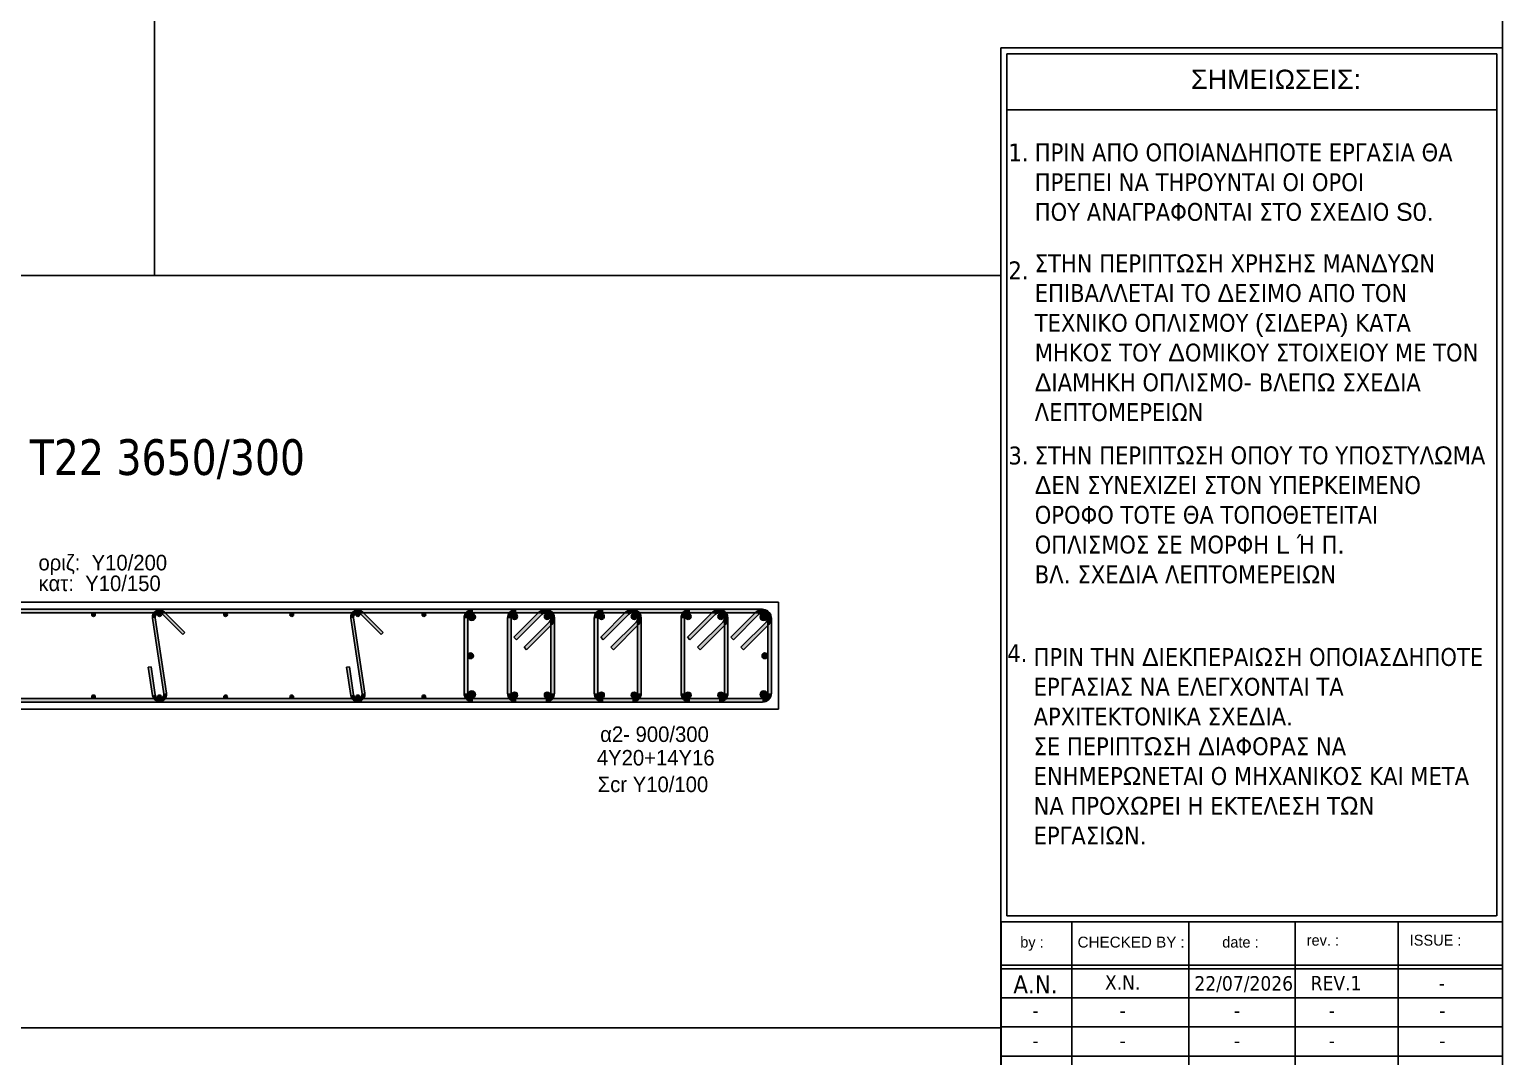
# Model space of a CAD drawing. Header units: millimetres. Extents: x -2171 to 1563, y -1758 to -1505.
# Drawn here: x 592.8 to 613.42, y -1616.02 to -1601.64 of the extents above; entities that cross this region are included whole.
import ezdxf

# ---------------------------------------------------------------- set-up
doc = ezdxf.new("R2010")
doc.units = ezdxf.units.MM
for name, color, linetype in [('-S-A3 PAGE', 3, 'Continuous'), ('-S_TEXT', 3, 'Continuous'), ('Col_Det', 7, 'Continuous'), ('Col_Det_Fill', 7, 'Continuous'), ('Geo_Col_Pro_1', 7, 'Continuous'), ('pinakaki', 153, 'Continuous')]:
    doc.layers.add(name, color=color, linetype=linetype)
doc.layers.add('TEXT', color=20, linetype='Continuous', lineweight=13)
doc.styles.add('S1Arl22_b_934_161', font='arial.ttf', dxfattribs={"width": 0.933629, "height": 0.002175})
doc.styles.get("Standard").update_dxf_attribs({"font": 'tahoma.ttf'})

# ---------------------------------------------------------------- blocks, each defined once
blk = doc.blocks.new('PINAKAKI')
at = {"layer": '-S-A3 PAGE', "ltscale": 5}
blk.add_line((121995.588, -208359.262), (121988.733, -208359.262), dxfattribs=at)
at = {"color": 0}
for p, q in [((121988.65, -208358.392), (121988.65, -208373.351)), ((121988.65, -208358.392), (121995.67, -208358.392)), ((121988.733, -208358.475), (121988.733, -208370.548)), ((121988.733, -208358.475), (121995.588, -208358.475)), ((121995.588, -208358.475), (121995.588, -208370.548)), ((121995.67, -208358.392), (121995.669, -208370.631)), ((121988.649, -208370.631), (121995.669, -208370.631)), ((121988.732, -208370.548), (121995.587, -208370.548)), ((121989.64, -208370.631), (121989.64, -208374.541)), ((121991.28, -208374.541), (121991.28, -208370.631)), ((121992.766, -208374.541), (121992.766, -208370.631)), ((121994.208, -208374.541), (121994.208, -208370.631)), ((121991.624, -208371.24), (121988.651, -208371.24)), ((121988.651, -208371.24), (121995.67, -208371.24)), ((121995.67, -208371.24), (121995.67, -208371.291)), ((121995.67, -208371.291), (121988.651, -208371.291))]:
    blk.add_line(p, q, dxfattribs=at)
at = {"color": 3}
blk.add_line((121995.67, -208372.455), (121995.67, -208374.541), dxfattribs=at)
at = {"color": 0}
blk.add_lwpolyline([(121988.651, -208370.631), (121995.67, -208370.631), (121995.67, -208374.541), (121988.651, -208374.541)], close=True, dxfattribs=at)
blk.add_lwpolyline([(121988.651, -208370.631), (121995.67, -208370.631), (121995.67, -208374.541), (121988.651, -208374.541)], close=True, dxfattribs=at)
for points in [[(121988.651, -208371.697), (121995.67, -208371.697)], [(121988.651, -208372.103), (121995.67, -208372.103)], [(121988.651, -208372.51), (121995.67, -208372.51)]]:
    blk.add_lwpolyline(points, dxfattribs=at)
at = {"layer": '-S_TEXT', "color": 3}
for s, p in [('1.', (121988.755, -208359.983)), ('2.', (121988.755, -208361.633)), ('3.', (121988.755, -208364.226)), ('4.', (121988.739, -208366.994))]:
    blk.add_text(s, height=0.25, dxfattribs=at).set_placement(p)
at = {"layer": '-S_TEXT', "color": 3, "char_height": 0.25, "attachment_point": 1}
for s, insert in [('ΠΡΙΝ ΑΠΟ ΟΠΟΙΑΝ{\\fArial|b0|i0|c186|p34;Δ}ΗΠΟΤΕ ΕΡΓΑΣΙΑ ΘΑ ΠΡΕΠΕΙ ΝΑ ΤΗΡΟΥΝΤΑΙ ΟΙ ΟΡΟΙ\\PΠΟΥ ΑΝΑΓΡΑΦΟΝΤΑΙ ΣΤΟ ΣΧΕ{\\fArial|b0|i0|c186|p34;Δ}ΙΟ {\\fArial|b0|i0|c186|p34;S0.}', (121989.123, -208359.731)), ('ΣΤΗΝ ΠΕΡΙΠΤ{\\fArial|b0|i0|c186|p34;Ω}ΣΗ ΧΡΗΣΗΣ ΜΑΝ{\\fArial|b0|i0|c186|p34;Δ}Υ{\\fArial|b0|i0|c186|p34;Ω}Ν ΕΠΙΒΑΛΛΕΤΑΙ ΤΟ {\\fArial|b0|i0|c186|p34;Δ}ΕΣΙΜΟ ΑΠΟ ΤΟΝ ΤΕΧΝΙΚΟ ΟΠΛΙΣΜΟΥ {\\fArial|b0|i0|c186|p34;(}ΣΙ{\\fArial|b0|i0|c186|p34;Δ}ΕΡΑ{\\fArial|b0|i0|c186|p34;) }ΚΑΤΑ ΜΗΚΟΣ ΤΟΥ {\\fArial|b0|i0|c186|p34;Δ}ΟΜΙΚΟΥ ΣΤΟΙΧΕΙΟΥ ΜΕ ΤΟΝ {\\fArial|b0|i0|c186|p34;Δ}ΙΑΜΗΚΗ ΟΠΛΙΣΜΟ{\\fArial|b0|i0|c186|p34;- }ΒΛΕΠ{\\fArial|b0|i0|c186|p34;Ω }ΣΧΕ{\\fArial|b0|i0|c186|p34;Δ}ΙΑ ΛΕΠΤΟΜΕΡΕΙΩΝ', (121989.123, -208361.284)), ('ΣΤΗΝ ΠΕΡΙΠΤ{\\fArial|b0|i0|c186|p34;Ω}ΣΗ ΟΠΟΥ ΤΟ ΥΠΟΣΤΥΛ{\\fArial|b0|i0|c186|p34;Ω}ΜΑ {\\fArial|b0|i0|c186|p34;Δ}ΕΝ ΣΥΝΕΧΙΖΕΙ ΣΤΟΝ ΥΠΕΡΚΕΙΜΕΝΟ ΟΡΟΦΟ ΤΟΤΕ ΘΑ ΤΟΠΟΘΕΤΕΙΤΑΙ ΟΠΛΙΣΜΟΣ ΣΕ ΜΟΡΦΗ {\\fArial|b0|i0|c186|p34;L }Ή Π{\\fArial|b0|i0|c186|p34;.  \\P}ΒΛ{\\fArial|b0|i0|c186|p34;. }ΣΧΕ{\\fArial|b0|i0|c186|p34;Δ}Ι{\\fArial|b0|i0|c186|p34;A }ΛΕΠΤΟΜΕΡΕΙ{\\fArial|b0|i0|c186|p34;Ω}Ν', (121989.123, -208363.973)), ('ΠΡΙΝ ΤΗΝ {\\fArial|b0|i0|c186|p34;Δ}ΙΕΚΠΕΡΑΙ{\\fArial|b0|i0|c186|p34;Ω}ΣΗ ΟΠΟΙΑΣ{\\fArial|b0|i0|c186|p34;Δ}ΗΠΟΤΕ ΕΡΓΑΣΙΑΣ ΝΑ ΕΛΕΓΧΟΝΤΑΙ ΤΑ ΑΡΧΙΤΕΚΤΟΝΙΚΑ ΣΧΕ{\\fArial|b0|i0|c186|p34;Δ}ΙΑ{\\fArial|b0|i0|c186|p34;.\\P}ΣΕ ΠΕΡΙΠΤ{\\fArial|b0|i0|c186|p34;Ω}ΣΗ {\\fArial|b0|i0|c186|p34;Δ}ΙΑΦΟΡΑΣ ΝΑ ΕΝΗΜΕΡ{\\fArial|b0|i0|c186|p34;Ω}ΝΕΤΑΙ Ο ΜΗΧΑΝΙΚΟΣ ΚΑΙ ΜΕΤΑ ΝΑ ΠΡΟΧ{\\fArial|b0|i0|c186|p34;Ω}ΡΕΙ Η ΕΚΤΕΛΕΣΗ Τ{\\fArial|b0|i0|c186|p34;Ω}Ν ΕΡΓΑΣΙ{\\fArial|b0|i0|c186|p34;Ω}Ν{\\fArial|b0|i0|c186|p34;.}', (121989.107, -208366.797))]:
    blk.add_mtext_dynamic_manual_height_columns(s, width=6.38621, gutter_width=1, heights=[0], dxfattribs=dict(at, insert=insert))
at = {"layer": 'pinakaki', "ltscale": 0.005, "insert": (121991.31, -208358.698), "char_height": 0.26955, "width": 6.67467, "attachment_point": 1}
blk.add_mtext('{\\fArial|b0|i0|c161|p34;ΣΗΜΕΙΩΣΕΙΣ:}', dxfattribs=at)
at = {"layer": 'TEXT', "color": 0, "attachment_point": 1}
for s, insert, char_height, width in [('\\pxqc;{\\fBankGothic Lt BT|b0|i0|c161|p34;\\C7;by :}', (121988.625, -208370.839), 0.15234, 0.91751), ('\\pxqc;{\\fArial|b0|i0|c186|p34;\\C7;CHECKED BY\\fBankGothic Lt BT|b0|i0|c161|p34; :}', (121989.201, -208370.839), 0.15234, 2.53906), ('\\pxqc;{\\fBankGothic Lt BT|b0|i0|c0|p34;\\C7;date :}', (121990.732, -208370.839), 0.15234, 2.53906), ('{\\fBankGothic Lt BT|b0|i0|c161|p34;\\C7;rev\\fBankGothic Lt BT|b0|i0|c0|p34;.\\fBankGothic Lt BT|b0|i0|c161|p34; :}', (121992.929, -208370.812), 0.152344, 2.53906), ('{\\fBankGothic Lt BT|b0|i0|c0|p34;\\C7;ISSUE\\fBankGothic Lt BT|b0|i0|c161|p34; :}', (121994.371, -208370.812), 0.15234, 2.53906), ('\\pxqc;{\\fTahoma|b0|i0|c0|p34;\\C7;A\\fTahoma|b0|i0|c161|p34;.\\fTahoma|b0|i0|c0|p34;N\\fTahoma|b0|i0|c161|p34;.}', (121988.625, -208371.379), 0.253906, 1.01563), ('\\pxqc;{\\fTahoma|b0|i0|c0|p34;\\H0.8x;\\C7;X.N.}', (121989.084, -208371.379), 0.25391, 2.53906), ('{\\fTahoma|b0|i0|c0|p34;\\C7;22\\fTahoma|b0|i0|c161|p34;/\\fTahoma|b0|i0|c0|p34;07\\fTahoma|b0|i0|c161|p34;/202\\fTahoma|b0|i0|c0|p34;6}', (121991.357, -208371.391), 0.203125, 1.35307), ('\\pxqc;{\\fTahoma|b0|i0|c0|p34;\\H0.8x;\\C7;REV.1}', (121992.706, -208371.388), 0.25391, 1.26753), ('\\pxqc;{\\fTahoma|b0|i0|c0|p34;\\H0.8x;\\C7; \\fTahoma|b0|i0|c161|p34;-}', (121994.148, -208371.388), 0.25391, 1.26753), ('\\pxqc;{\\fTahoma|b0|i0|c0|p34;\\H0.8x;\\C7;-}', (121988.625, -208371.768), 0.25391, 1.01563), ('\\pxqc;{\\fTahoma|b0|i0|c0|p34;\\H0.8x;\\C7;-}', (121989.084, -208371.768), 0.25391, 2.53906), ('\\pxqc;{\\fTahoma|b0|i0|c0|p34;\\H0.8x;\\C7;   -}', (121990.571, -208371.768), 0.25391, 2.53906), ('\\pxqc;{\\fTahoma|b0|i0|c0|p34;\\H0.8x;\\C7;-}', (121992.012, -208371.768), 0.25391, 2.53906), ('\\pxqc;{\\fTahoma|b0|i0|c0|p34;\\H0.8x;\\C7;-}', (121993.558, -208371.768), 0.25391, 2.53906), ('\\pxqc;{\\fTahoma|b0|i0|c0|p34;\\H0.8x;\\C7;-}', (121988.625, -208372.192), 0.25391, 1.01563), ('\\pxqc;{\\fTahoma|b0|i0|c0|p34;\\H0.8x;\\C7;-}', (121989.084, -208372.192), 0.25391, 2.53906), ('\\pxqc;{\\fTahoma|b0|i0|c0|p34;\\H0.8x;\\C7;   -}', (121990.571, -208372.192), 0.25391, 2.53906), ('\\pxqc;{\\fTahoma|b0|i0|c0|p34;\\H0.8x;\\C7;-}', (121992.012, -208372.192), 0.25391, 2.53906), ('\\pxqc;{\\fTahoma|b0|i0|c0|p34;\\H0.8x;\\C7;-}', (121993.558, -208372.192), 0.25391, 2.53906)]:
    blk.add_mtext(s, dxfattribs=dict(at, insert=insert, char_height=char_height, width=width))
at = {"layer": 'TEXT', "insert": (121992.706, -208371.388), "char_height": 0.25391, "width": 1.26753, "attachment_point": 1}
blk.add_mtext('{\\fTahoma|b0|i0|c0|p34;\\H0.8x;\\C7; }', dxfattribs=at)

msp = doc.modelspace()

# ---------------------------------------------------------------- hatches: boundary and pattern name
at = {"layer": 'Col_Det_Fill'}
for color, points in [(252, [(600.0837, -1609.807), (600.0837, -1609.757), (588.2299, -1609.757), (588.2299, -1609.807)]), (133, [(593.6693, -1609.832, 0.4142136), (593.6943, -1609.857, 0.4142136), (593.7193, -1609.832, 0.4142136), (593.6943, -1609.807, 0.4142136)]), (252, [(594.5204, -1609.8819), (594.56, -1609.8759, -0.7233449), (594.6617, -1609.8246), (594.69, -1609.7963, 0.7233449)]), (133, [(594.5943, -1609.832, 0.4142136), (594.6193, -1609.857, 0.4142136), (594.6443, -1609.832, 0.4142136), (594.6193, -1609.807, 0.4142136)]), (252, [(594.69, -1609.7963), (594.6617, -1609.8246), (594.9446, -1610.1075), (594.9729, -1610.0792)]), (133, [(595.5193, -1609.832, 0.4142136), (595.5443, -1609.857, 0.4142136), (595.5693, -1609.832, 0.4142136), (595.5443, -1609.807, 0.4142136)]), (133, [(596.4443, -1609.832, 0.4142136), (596.4693, -1609.857, 0.4142136), (596.4943, -1609.832, 0.4142136), (596.4693, -1609.807, 0.4142136)]), (252, [(597.2953, -1609.8819), (597.3349, -1609.8759, -0.7233449), (597.4367, -1609.8246), (597.465, -1609.7963, 0.7233449)]), (133, [(597.3692, -1609.832, 0.4142136), (597.3942, -1609.857, 0.4142136), (597.4192, -1609.832, 0.4142136), (597.3942, -1609.807, 0.4142136)]), (252, [(597.465, -1609.7963), (597.4367, -1609.8246), (597.7195, -1610.1075), (597.7478, -1610.0792)]), (133, [(598.2942, -1609.832, 0.4142136), (598.3192, -1609.857, 0.4142136), (598.3442, -1609.832, 0.4142136), (598.3192, -1609.807, 0.4142136)]), (252, [(599.0072, -1609.807), (599.0072, -1609.757, 0.4142136), (598.8822, -1609.882), (598.9322, -1609.882, -0.4142136)]), (12, [(599.0395, -1609.8644, 0.4142136), (598.9895, -1609.8144, 0.4142136), (598.9395, -1609.8644, 0.4142136), (598.9895, -1609.9144, 0.4142136)]), (252, [(603.0572, -1609.807), (603.0572, -1609.757), (599.0072, -1609.757), (599.0072, -1609.807)]), (252, [(599.6144, -1609.807), (599.6144, -1609.757, 0.4142136), (599.4894, -1609.882), (599.5394, -1609.882, -0.4142136)]), (252, [(599.9685, -1609.829), (599.9331, -1609.7937), (599.5796, -1610.1472), (599.6149, -1610.1826)]), (252, [(600.0215, -1609.807), (600.0215, -1609.757), (599.6144, -1609.757), (599.6144, -1609.807)]), (252, [(600.0965, -1609.882), (600.1465, -1609.882, 0.6681786), (599.9331, -1609.7937), (599.9685, -1609.829, -0.6681786)]), (252, [(600.0745, -1609.9351), (600.1099, -1609.9704, 0.6681786), (600.0215, -1609.757), (600.0215, -1609.807, -0.6681786)]), (252, [(600.8286, -1609.807), (600.8286, -1609.757, 0.4142136), (600.7036, -1609.882), (600.7536, -1609.882, -0.4142136)]), (252, [(601.1827, -1609.829), (601.1474, -1609.7937), (600.7938, -1610.1472), (600.8292, -1610.1826)]), (252, [(601.2358, -1609.807), (601.2358, -1609.757), (600.8286, -1609.757), (600.8286, -1609.807)]), (252, [(601.3108, -1609.882), (601.3608, -1609.882, 0.6681786), (601.1474, -1609.7937), (601.1827, -1609.829, -0.6681786)]), (252, [(601.2888, -1609.9351), (601.3242, -1609.9704, 0.6681786), (601.2358, -1609.757), (601.2358, -1609.807, -0.6681786)]), (252, [(602.0429, -1609.807), (602.0429, -1609.757, 0.4142136), (601.9179, -1609.882), (601.9679, -1609.882, -0.4142136)]), (252, [(602.397, -1609.829), (602.3617, -1609.7937), (602.0081, -1610.1472), (602.0435, -1610.1826)]), (252, [(602.4501, -1609.807), (602.4501, -1609.757), (602.0429, -1609.757), (602.0429, -1609.807)]), (252, [(602.5251, -1609.882), (602.5751, -1609.882, 0.6681786), (602.3617, -1609.7937), (602.397, -1609.829, -0.6681786)]), (252, [(602.5031, -1609.9351), (602.5385, -1609.9704, 0.6681786), (602.4501, -1609.757), (602.4501, -1609.807, -0.6681786)]), (252, [(603.0042, -1609.829), (602.9688, -1609.7937), (602.6153, -1610.1472), (602.6506, -1610.1826)]), (252, [(603.1322, -1609.882), (603.1822, -1609.882, 0.6681786), (602.9688, -1609.7937), (603.0042, -1609.829, -0.6681786)]), (12, [(603.1249, -1609.8644, 0.4142136), (603.0749, -1609.8144, 0.4142136), (603.0249, -1609.8644, 0.4142136), (603.0749, -1609.9144, 0.4142136)]), (252, [(603.1102, -1609.9351), (603.1456, -1609.9704, 0.6681786), (603.0572, -1609.757), (603.0572, -1609.807, -0.6681786)]), (252, [(594.6787, -1610.9382), (594.7182, -1610.9322), (594.56, -1609.8759), (594.5204, -1609.8819)]), (252, [(597.4536, -1610.9382), (597.4931, -1610.9322), (597.3349, -1609.8759), (597.2953, -1609.8819)]), (252, [(598.9322, -1609.882), (598.8822, -1609.882), (598.8822, -1610.932), (598.9322, -1610.932)]), (252, [(599.5394, -1609.882), (599.4894, -1609.882), (599.4894, -1610.932), (599.5394, -1610.932)]), (56, [(599.6296, -1609.8573, 0.4142136), (599.5896, -1609.8173, 0.4142136), (599.5496, -1609.8573, 0.4142136), (599.5896, -1609.8973, 0.4142136)]), (252, [(599.721, -1610.2886), (599.7563, -1610.324), (600.1099, -1609.9704), (600.0745, -1609.9351)]), (56, [(600.0862, -1609.8573, 0.4142136), (600.0462, -1609.8173, 0.4142136), (600.0062, -1609.8573, 0.4142136), (600.0462, -1609.8973, 0.4142136)]), (252, [(600.0965, -1610.932), (600.1465, -1610.932), (600.1465, -1609.882), (600.0965, -1609.882)]), (252, [(600.7536, -1609.882), (600.7036, -1609.882), (600.7036, -1610.932), (600.7536, -1610.932)]), (56, [(600.8439, -1609.8573, 0.4142136), (600.8039, -1609.8173, 0.4142136), (600.7639, -1609.8573, 0.4142136), (600.8039, -1609.8973, 0.4142136)]), (252, [(600.9353, -1610.2886), (600.9706, -1610.324), (601.3242, -1609.9704), (601.2888, -1609.9351)]), (56, [(601.3005, -1609.8573, 0.4142136), (601.2605, -1609.8173, 0.4142136), (601.2205, -1609.8573, 0.4142136), (601.2605, -1609.8973, 0.4142136)]), (252, [(601.3108, -1610.932), (601.3608, -1610.932), (601.3608, -1609.882), (601.3108, -1609.882)]), (252, [(601.9679, -1609.882), (601.9179, -1609.882), (601.9179, -1610.932), (601.9679, -1610.932)]), (56, [(602.0582, -1609.8573, 0.4142136), (602.0182, -1609.8173, 0.4142136), (601.9782, -1609.8573, 0.4142136), (602.0182, -1609.8973, 0.4142136)]), (252, [(602.1495, -1610.2886), (602.1849, -1610.324), (602.5385, -1609.9704), (602.5031, -1609.9351)]), (56, [(602.5148, -1609.8573, 0.4142136), (602.4748, -1609.8173, 0.4142136), (602.4348, -1609.8573, 0.4142136), (602.4748, -1609.8973, 0.4142136)]), (252, [(602.5251, -1610.932), (602.5751, -1610.932), (602.5751, -1609.882), (602.5251, -1609.882)]), (252, [(602.7567, -1610.2886), (602.792, -1610.324), (603.1456, -1609.9704), (603.1102, -1609.9351)]), (252, [(603.1322, -1610.932), (603.1822, -1610.932), (603.1822, -1609.882), (603.1322, -1609.882)]), (133, [(599.0122, -1610.4071, 0.4142136), (598.9722, -1610.3671, 0.4142136), (598.9322, -1610.4071, 0.4142136), (598.9722, -1610.4471, 0.4142136)]), (133, [(603.1322, -1610.407, 0.4142136), (603.0922, -1610.367, 0.4142136), (603.0522, -1610.407, 0.4142136), (603.0922, -1610.447, 0.4142136)]), (252, [(594.5007, -1610.5603), (594.4612, -1610.5663), (594.5204, -1610.9619), (594.56, -1610.9559)]), (252, [(597.2756, -1610.5603), (597.2361, -1610.5663), (597.2953, -1610.9619), (597.3349, -1610.9559)]), (252, [(588.2299, -1611.007), (588.2299, -1611.057), (600.0837, -1611.057), (600.0837, -1611.007)]), (133, [(593.6693, -1610.982, 0.4142136), (593.6943, -1611.007, 0.4142136), (593.7193, -1610.982, 0.4142136), (593.6943, -1610.957, 0.4142136)]), (252, [(594.56, -1610.9559), (594.5204, -1610.9619, 1), (594.7182, -1610.9322), (594.6787, -1610.9382, -1)]), (133, [(594.5943, -1610.982, 0.4142136), (594.6193, -1611.007, 0.4142136), (594.6443, -1610.982, 0.4142136), (594.6193, -1610.957, 0.4142136)]), (133, [(595.5193, -1610.982, 0.4142136), (595.5443, -1611.007, 0.4142136), (595.5693, -1610.982, 0.4142136), (595.5443, -1610.957, 0.4142136)]), (133, [(596.4443, -1610.982, 0.4142136), (596.4693, -1611.007, 0.4142136), (596.4943, -1610.982, 0.4142136), (596.4693, -1610.957, 0.4142136)]), (252, [(597.3349, -1610.9559), (597.2953, -1610.9619, 1), (597.4931, -1610.9322), (597.4536, -1610.9382, -1)]), (133, [(597.3692, -1610.982, 0.4142136), (597.3942, -1611.007, 0.4142136), (597.4192, -1610.982, 0.4142136), (597.3942, -1610.957, 0.4142136)]), (133, [(598.2942, -1610.982, 0.4142136), (598.3192, -1611.007, 0.4142136), (598.3442, -1610.982, 0.4142136), (598.3192, -1610.957, 0.4142136)]), (252, [(598.9322, -1610.932), (598.8822, -1610.932, 0.4142136), (599.0072, -1611.057), (599.0072, -1611.007, -0.4142136)]), (12, [(599.0395, -1610.9497, 0.4142136), (598.9895, -1610.8997, 0.4142136), (598.9395, -1610.9497, 0.4142136), (598.9895, -1610.9997, 0.4142136)]), (252, [(599.0072, -1611.007), (599.0072, -1611.057), (603.0572, -1611.057), (603.0572, -1611.007)]), (252, [(599.5394, -1610.932), (599.4894, -1610.932, 0.4142136), (599.6144, -1611.057), (599.6144, -1611.007, -0.4142136)]), (56, [(599.6296, -1610.9568, 0.4142136), (599.5896, -1610.9168, 0.4142136), (599.5496, -1610.9568, 0.4142136), (599.5896, -1610.9968, 0.4142136)]), (252, [(599.6144, -1611.007), (599.6144, -1611.057), (600.0215, -1611.057), (600.0215, -1611.007)]), (56, [(600.0862, -1610.9568, 0.4142136), (600.0462, -1610.9168, 0.4142136), (600.0062, -1610.9568, 0.4142136), (600.0462, -1610.9968, 0.4142136)]), (252, [(600.0215, -1611.007), (600.0215, -1611.057, 0.4142136), (600.1465, -1610.932), (600.0965, -1610.932, -0.4142136)]), (252, [(600.7536, -1610.932), (600.7036, -1610.932, 0.4142136), (600.8286, -1611.057), (600.8286, -1611.007, -0.4142136)]), (56, [(600.8439, -1610.9568, 0.4142136), (600.8039, -1610.9168, 0.4142136), (600.7639, -1610.9568, 0.4142136), (600.8039, -1610.9968, 0.4142136)]), (252, [(600.8286, -1611.007), (600.8286, -1611.057), (601.2358, -1611.057), (601.2358, -1611.007)]), (56, [(601.3005, -1610.9568, 0.4142136), (601.2605, -1610.9168, 0.4142136), (601.2205, -1610.9568, 0.4142136), (601.2605, -1610.9968, 0.4142136)]), (252, [(601.2358, -1611.007), (601.2358, -1611.057, 0.4142136), (601.3608, -1610.932), (601.3108, -1610.932, -0.4142136)]), (252, [(601.9679, -1610.932), (601.9179, -1610.932, 0.4142136), (602.0429, -1611.057), (602.0429, -1611.007, -0.4142136)]), (56, [(602.0582, -1610.9568, 0.4142136), (602.0182, -1610.9168, 0.4142136), (601.9782, -1610.9568, 0.4142136), (602.0182, -1610.9968, 0.4142136)]), (252, [(602.0429, -1611.007), (602.0429, -1611.057), (602.4501, -1611.057), (602.4501, -1611.007)]), (56, [(602.5148, -1610.9568, 0.4142136), (602.4748, -1610.9168, 0.4142136), (602.4348, -1610.9568, 0.4142136), (602.4748, -1610.9968, 0.4142136)]), (252, [(602.4501, -1611.007), (602.4501, -1611.057, 0.4142136), (602.5751, -1610.932), (602.5251, -1610.932, -0.4142136)]), (12, [(603.1249, -1610.9497, 0.4142136), (603.0749, -1610.8997, 0.4142136), (603.0249, -1610.9497, 0.4142136), (603.0749, -1610.9997, 0.4142136)]), (252, [(603.0572, -1611.007), (603.0572, -1611.057, 0.4142136), (603.1822, -1610.932), (603.1322, -1610.932, -0.4142136)])]:
    msp.add_hatch(color=color, dxfattribs=at).paths.add_polyline_path(points)

# ---------------------------------------------------------------- linework, layer by layer
at = {"layer": '-S_TEXT', "ltscale": 5}
msp.add_lwpolyline([(555.2686, -1590.2497), (613.4161, -1590.2497), (613.4161, -1630.2944), (555.2686, -1630.2944)], close=True, dxfattribs=at)
at = {"layer": 'Col_Det', "color": 7}
for points in [[(603.2822, -1609.657), (585.0315, -1609.657)], [(600.0837, -1609.757), (588.2299, -1609.757)], [(588.2299, -1609.807), (600.0837, -1609.807)], [(594.9729, -1610.0792), (594.69, -1609.7963)], [(597.7478, -1610.0792), (597.465, -1609.7963)], [(603.0572, -1609.757), (599.0072, -1609.757)], [(599.0072, -1609.807), (603.0572, -1609.807)], [(599.9331, -1609.7937), (599.5796, -1610.1472)], [(600.0215, -1609.757), (599.6144, -1609.757)], [(599.6144, -1609.807), (600.0215, -1609.807)], [(600.0837, -1609.807), (600.0837, -1609.757)], [(601.1474, -1609.7937), (600.7938, -1610.1472)], [(601.2358, -1609.757), (600.8286, -1609.757)], [(600.8286, -1609.807), (601.2358, -1609.807)], [(602.3617, -1609.7937), (602.0081, -1610.1472)], [(602.4501, -1609.757), (602.0429, -1609.757)], [(602.0429, -1609.807), (602.4501, -1609.807)], [(602.9688, -1609.7937), (602.6153, -1610.1472)], [(603.2822, -1611.157), (603.2822, -1609.657)], [(594.5204, -1609.8819), (594.6787, -1610.9382)], [(594.7182, -1610.9322), (594.56, -1609.8759)], [(594.6617, -1609.8246), (594.9446, -1610.1075)], [(597.2953, -1609.8819), (597.4536, -1610.9382)], [(597.4931, -1610.9322), (597.3349, -1609.8759)], [(597.4367, -1609.8246), (597.7195, -1610.1075)], [(598.8822, -1609.882), (598.8822, -1610.932)], [(598.9322, -1610.932), (598.9322, -1609.882)], [(599.4894, -1609.882), (599.4894, -1610.932)], [(599.5394, -1610.932), (599.5394, -1609.882)], [(599.6149, -1610.1826), (599.9685, -1609.829)], [(600.0745, -1609.9351), (599.721, -1610.2886)], [(599.7563, -1610.324), (600.1099, -1609.9704)], [(600.0965, -1609.882), (600.0965, -1610.932)], [(600.1465, -1610.932), (600.1465, -1609.882)], [(600.7036, -1609.882), (600.7036, -1610.932)], [(600.7536, -1610.932), (600.7536, -1609.882)], [(600.8292, -1610.1826), (601.1827, -1609.829)], [(601.2888, -1609.9351), (600.9353, -1610.2886)], [(600.9706, -1610.324), (601.3242, -1609.9704)], [(601.3108, -1609.882), (601.3108, -1610.932)], [(601.3608, -1610.932), (601.3608, -1609.882)], [(601.9179, -1609.882), (601.9179, -1610.932)], [(601.9679, -1610.932), (601.9679, -1609.882)], [(602.0435, -1610.1826), (602.397, -1609.829)], [(602.5031, -1609.9351), (602.1495, -1610.2886)], [(602.1849, -1610.324), (602.5385, -1609.9704)], [(602.5251, -1609.882), (602.5251, -1610.932)], [(602.5751, -1610.932), (602.5751, -1609.882)], [(602.6506, -1610.1826), (603.0042, -1609.829)], [(603.1102, -1609.9351), (602.7567, -1610.2886)], [(602.792, -1610.324), (603.1456, -1609.9704)], [(603.1322, -1609.882), (603.1322, -1610.932)], [(603.1822, -1610.932), (603.1822, -1609.882)], [(594.9446, -1610.1075), (594.9729, -1610.0792)], [(597.7195, -1610.1075), (597.7478, -1610.0792)], [(599.5796, -1610.1472), (599.6149, -1610.1826)], [(600.7938, -1610.1472), (600.8292, -1610.1826)], [(602.0081, -1610.1472), (602.0435, -1610.1826)], [(602.6153, -1610.1472), (602.6506, -1610.1826)], [(599.721, -1610.2886), (599.7563, -1610.324)], [(600.9353, -1610.2886), (600.9706, -1610.324)], [(602.1495, -1610.2886), (602.1849, -1610.324)], [(602.7567, -1610.2886), (602.792, -1610.324)], [(594.5007, -1610.5603), (594.4612, -1610.5663)], [(594.4612, -1610.5663), (594.5204, -1610.9619)], [(594.56, -1610.9559), (594.5007, -1610.5603)], [(597.2756, -1610.5603), (597.2361, -1610.5663)], [(597.2361, -1610.5663), (597.2953, -1610.9619)], [(597.3349, -1610.9559), (597.2756, -1610.5603)], [(600.0837, -1611.007), (588.2299, -1611.007)], [(603.0572, -1611.007), (599.0072, -1611.007)], [(600.0215, -1611.007), (599.6144, -1611.007)], [(600.0837, -1611.057), (600.0837, -1611.007)], [(601.2358, -1611.007), (600.8286, -1611.007)], [(602.4501, -1611.007), (602.0429, -1611.007)], [(585.0315, -1611.157), (603.2822, -1611.157)], [(588.2299, -1611.057), (600.0837, -1611.057)], [(599.0072, -1611.057), (603.0572, -1611.057)], [(599.6144, -1611.057), (600.0215, -1611.057)], [(600.8286, -1611.057), (601.2358, -1611.057)], [(602.0429, -1611.057), (602.4501, -1611.057)]]:
    msp.add_lwpolyline(points, dxfattribs=at)
for points in [[(593.6943, -1609.807, 0.4142136), (593.6693, -1609.832, 0.4142136)], [(593.7193, -1609.832, 0.4142136), (593.6943, -1609.807, 0.4142136)], [(594.69, -1609.7963, 0.7233449), (594.5204, -1609.8819, 0.7233449)], [(594.56, -1609.8759, -0.7233449), (594.6617, -1609.8246)], [(594.6193, -1609.807, 0.4142136), (594.5943, -1609.832, 0.4142136)], [(594.6443, -1609.832, 0.4142136), (594.6193, -1609.807, 0.4142136)], [(595.5443, -1609.807, 0.4142136), (595.5193, -1609.832, 0.4142136)], [(595.5693, -1609.832, 0.4142136), (595.5443, -1609.807, 0.4142136)], [(596.4693, -1609.807, 0.4142136), (596.4443, -1609.832, 0.4142136)], [(596.4943, -1609.832, 0.4142136), (596.4693, -1609.807, 0.4142136)], [(597.465, -1609.7963, 0.7233449), (597.2953, -1609.8819, 0.7233449)], [(597.3349, -1609.8759, -0.7233449), (597.4367, -1609.8246)], [(597.3942, -1609.807, 0.4142136), (597.3692, -1609.832, 0.4142136)], [(597.4192, -1609.832, 0.4142136), (597.3942, -1609.807, 0.4142136)], [(598.3192, -1609.807, 0.4142136), (598.2942, -1609.832, 0.4142136)], [(598.3442, -1609.832, 0.4142136), (598.3192, -1609.807, 0.4142136)], [(599.0072, -1609.757, 0.4142136), (598.8822, -1609.882)], [(598.9322, -1609.882, -0.4142136), (599.0072, -1609.807, -0.4142136)], [(598.9895, -1609.8144, 0.4142136), (598.9395, -1609.8644, 0.4142136)], [(599.0395, -1609.8644, 0.4142136), (598.9895, -1609.8144, 0.4142136)], [(599.6144, -1609.757, 0.4142136), (599.4894, -1609.882)], [(599.5394, -1609.882, -0.4142136), (599.6144, -1609.807, -0.4142136)], [(600.1465, -1609.882, 0.6681786), (599.9331, -1609.7937)], [(599.9685, -1609.829, -0.6681786), (600.0965, -1609.882, -0.6681786)], [(600.1099, -1609.9704, 0.6681786), (600.0215, -1609.757)], [(600.0215, -1609.807, -0.6681786), (600.0745, -1609.9351, -0.6681786)], [(600.8286, -1609.757, 0.4142136), (600.7036, -1609.882)], [(600.7536, -1609.882, -0.4142136), (600.8286, -1609.807, -0.4142136)], [(601.3608, -1609.882, 0.6681786), (601.1474, -1609.7937)], [(601.1827, -1609.829, -0.6681786), (601.3108, -1609.882, -0.6681786)], [(601.3242, -1609.9704, 0.6681786), (601.2358, -1609.757)], [(601.2358, -1609.807, -0.6681786), (601.2888, -1609.9351, -0.6681786)], [(602.0429, -1609.757, 0.4142136), (601.9179, -1609.882)], [(601.9679, -1609.882, -0.4142136), (602.0429, -1609.807, -0.4142136)], [(602.5751, -1609.882, 0.6681786), (602.3617, -1609.7937)], [(602.397, -1609.829, -0.6681786), (602.5251, -1609.882, -0.6681786)], [(602.5385, -1609.9704, 0.6681786), (602.4501, -1609.757)], [(602.4501, -1609.807, -0.6681786), (602.5031, -1609.9351, -0.6681786)], [(603.1822, -1609.882, 0.6681786), (602.9688, -1609.7937)], [(603.0042, -1609.829, -0.6681786), (603.1322, -1609.882, -0.6681786)], [(603.0749, -1609.8144, 0.4142136), (603.0249, -1609.8644, 0.4142136)], [(603.1456, -1609.9704, 0.6681786), (603.0572, -1609.757)], [(603.0572, -1609.807, -0.6681786), (603.1102, -1609.9351, -0.6681786)], [(603.1249, -1609.8644, 0.4142136), (603.0749, -1609.8144, 0.4142136)], [(593.6693, -1609.832, 0.4142136), (593.6943, -1609.857, 0.4142136)], [(593.6943, -1609.857, 0.4142136), (593.7193, -1609.832, 0.4142136)], [(594.5943, -1609.832, 0.4142136), (594.6193, -1609.857, 0.4142136)], [(594.6193, -1609.857, 0.4142136), (594.6443, -1609.832, 0.4142136)], [(595.5193, -1609.832, 0.4142136), (595.5443, -1609.857, 0.4142136)], [(595.5443, -1609.857, 0.4142136), (595.5693, -1609.832, 0.4142136)], [(596.4443, -1609.832, 0.4142136), (596.4693, -1609.857, 0.4142136)], [(596.4693, -1609.857, 0.4142136), (596.4943, -1609.832, 0.4142136)], [(597.3692, -1609.832, 0.4142136), (597.3942, -1609.857, 0.4142136)], [(597.3942, -1609.857, 0.4142136), (597.4192, -1609.832, 0.4142136)], [(598.2942, -1609.832, 0.4142136), (598.3192, -1609.857, 0.4142136)], [(598.3192, -1609.857, 0.4142136), (598.3442, -1609.832, 0.4142136)], [(598.9395, -1609.8644, 0.4142136), (598.9895, -1609.9144, 0.4142136)], [(598.9895, -1609.9144, 0.4142136), (599.0395, -1609.8644, 0.4142136)], [(599.5896, -1609.8173, 0.4142136), (599.5496, -1609.8573, 0.4142136)], [(599.5496, -1609.8573, 0.4142136), (599.5896, -1609.8973, 0.4142136)], [(599.6296, -1609.8573, 0.4142136), (599.5896, -1609.8173, 0.4142136)], [(599.5896, -1609.8973, 0.4142136), (599.6296, -1609.8573, 0.4142136)], [(600.0462, -1609.8173, 0.4142136), (600.0062, -1609.8573, 0.4142136)], [(600.0062, -1609.8573, 0.4142136), (600.0462, -1609.8973, 0.4142136)], [(600.0862, -1609.8573, 0.4142136), (600.0462, -1609.8173, 0.4142136)], [(600.0462, -1609.8973, 0.4142136), (600.0862, -1609.8573, 0.4142136)], [(600.8039, -1609.8173, 0.4142136), (600.7639, -1609.8573, 0.4142136)], [(600.7639, -1609.8573, 0.4142136), (600.8039, -1609.8973, 0.4142136)], [(600.8439, -1609.8573, 0.4142136), (600.8039, -1609.8173, 0.4142136)], [(600.8039, -1609.8973, 0.4142136), (600.8439, -1609.8573, 0.4142136)], [(601.2605, -1609.8173, 0.4142136), (601.2205, -1609.8573, 0.4142136)], [(601.2205, -1609.8573, 0.4142136), (601.2605, -1609.8973, 0.4142136)], [(601.3005, -1609.8573, 0.4142136), (601.2605, -1609.8173, 0.4142136)], [(601.2605, -1609.8973, 0.4142136), (601.3005, -1609.8573, 0.4142136)], [(602.0182, -1609.8173, 0.4142136), (601.9782, -1609.8573, 0.4142136)], [(601.9782, -1609.8573, 0.4142136), (602.0182, -1609.8973, 0.4142136)], [(602.0582, -1609.8573, 0.4142136), (602.0182, -1609.8173, 0.4142136)], [(602.0182, -1609.8973, 0.4142136), (602.0582, -1609.8573, 0.4142136)], [(602.4748, -1609.8173, 0.4142136), (602.4348, -1609.8573, 0.4142136)], [(602.4348, -1609.8573, 0.4142136), (602.4748, -1609.8973, 0.4142136)], [(602.5148, -1609.8573, 0.4142136), (602.4748, -1609.8173, 0.4142136)], [(602.4748, -1609.8973, 0.4142136), (602.5148, -1609.8573, 0.4142136)], [(603.0249, -1609.8644, 0.4142136), (603.0749, -1609.9144, 0.4142136)], [(603.0749, -1609.9144, 0.4142136), (603.1249, -1609.8644, 0.4142136)], [(598.9722, -1610.3671, 0.4142136), (598.9322, -1610.4071, 0.4142136)], [(598.9322, -1610.4071, 0.4142136), (598.9722, -1610.4471, 0.4142136)], [(599.0122, -1610.4071, 0.4142136), (598.9722, -1610.3671, 0.4142136)], [(598.9722, -1610.4471, 0.4142136), (599.0122, -1610.4071, 0.4142136)], [(603.0922, -1610.367, 0.4142136), (603.0522, -1610.407, 0.4142136)], [(603.0522, -1610.407, 0.4142136), (603.0922, -1610.447, 0.4142136)], [(603.1322, -1610.407, 0.4142136), (603.0922, -1610.367, 0.4142136)], [(603.0922, -1610.447, 0.4142136), (603.1322, -1610.407, 0.4142136)], [(593.6943, -1610.957, 0.4142136), (593.6693, -1610.982, 0.4142136)], [(593.6693, -1610.982, 0.4142136), (593.6943, -1611.007, 0.4142136)], [(593.7193, -1610.982, 0.4142136), (593.6943, -1610.957, 0.4142136)], [(593.6943, -1611.007, 0.4142136), (593.7193, -1610.982, 0.4142136)], [(594.5204, -1610.9619, 1), (594.7182, -1610.9322)], [(594.6787, -1610.9382, -1), (594.56, -1610.9559, -1)], [(594.6193, -1610.957, 0.4142136), (594.5943, -1610.982, 0.4142136)], [(594.5943, -1610.982, 0.4142136), (594.6193, -1611.007, 0.4142136)], [(594.6443, -1610.982, 0.4142136), (594.6193, -1610.957, 0.4142136)], [(594.6193, -1611.007, 0.4142136), (594.6443, -1610.982, 0.4142136)], [(595.5443, -1610.957, 0.4142136), (595.5193, -1610.982, 0.4142136)], [(595.5193, -1610.982, 0.4142136), (595.5443, -1611.007, 0.4142136)], [(595.5693, -1610.982, 0.4142136), (595.5443, -1610.957, 0.4142136)], [(595.5443, -1611.007, 0.4142136), (595.5693, -1610.982, 0.4142136)], [(596.4693, -1610.957, 0.4142136), (596.4443, -1610.982, 0.4142136)], [(596.4443, -1610.982, 0.4142136), (596.4693, -1611.007, 0.4142136)], [(596.4943, -1610.982, 0.4142136), (596.4693, -1610.957, 0.4142136)], [(596.4693, -1611.007, 0.4142136), (596.4943, -1610.982, 0.4142136)], [(597.2953, -1610.9619, 1), (597.4931, -1610.9322)], [(597.4536, -1610.9382, -1), (597.3349, -1610.9559, -1)], [(597.3942, -1610.957, 0.4142136), (597.3692, -1610.982, 0.4142136)], [(597.3692, -1610.982, 0.4142136), (597.3942, -1611.007, 0.4142136)], [(597.4192, -1610.982, 0.4142136), (597.3942, -1610.957, 0.4142136)], [(597.3942, -1611.007, 0.4142136), (597.4192, -1610.982, 0.4142136)], [(598.3192, -1610.957, 0.4142136), (598.2942, -1610.982, 0.4142136)], [(598.2942, -1610.982, 0.4142136), (598.3192, -1611.007, 0.4142136)], [(598.3442, -1610.982, 0.4142136), (598.3192, -1610.957, 0.4142136)], [(598.3192, -1611.007, 0.4142136), (598.3442, -1610.982, 0.4142136)], [(598.8822, -1610.932, 0.4142136), (599.0072, -1611.057)], [(599.0072, -1611.007, -0.4142136), (598.9322, -1610.932, -0.4142136)], [(598.9895, -1610.8997, 0.4142136), (598.9395, -1610.9497, 0.4142136)], [(598.9395, -1610.9497, 0.4142136), (598.9895, -1610.9997, 0.4142136)], [(599.0395, -1610.9497, 0.4142136), (598.9895, -1610.8997, 0.4142136)], [(598.9895, -1610.9997, 0.4142136), (599.0395, -1610.9497, 0.4142136)], [(599.4894, -1610.932, 0.4142136), (599.6144, -1611.057)], [(599.6144, -1611.007, -0.4142136), (599.5394, -1610.932, -0.4142136)], [(599.5896, -1610.9168, 0.4142136), (599.5496, -1610.9568, 0.4142136)], [(599.5496, -1610.9568, 0.4142136), (599.5896, -1610.9968, 0.4142136)], [(599.6296, -1610.9568, 0.4142136), (599.5896, -1610.9168, 0.4142136)], [(599.5896, -1610.9968, 0.4142136), (599.6296, -1610.9568, 0.4142136)], [(600.0462, -1610.9168, 0.4142136), (600.0062, -1610.9568, 0.4142136)], [(600.0062, -1610.9568, 0.4142136), (600.0462, -1610.9968, 0.4142136)], [(600.0215, -1611.057, 0.4142136), (600.1465, -1610.932)], [(600.0965, -1610.932, -0.4142136), (600.0215, -1611.007, -0.4142136)], [(600.0862, -1610.9568, 0.4142136), (600.0462, -1610.9168, 0.4142136)], [(600.0462, -1610.9968, 0.4142136), (600.0862, -1610.9568, 0.4142136)], [(600.7036, -1610.932, 0.4142136), (600.8286, -1611.057)], [(600.8286, -1611.007, -0.4142136), (600.7536, -1610.932, -0.4142136)], [(600.8039, -1610.9168, 0.4142136), (600.7639, -1610.9568, 0.4142136)], [(600.7639, -1610.9568, 0.4142136), (600.8039, -1610.9968, 0.4142136)], [(600.8439, -1610.9568, 0.4142136), (600.8039, -1610.9168, 0.4142136)], [(600.8039, -1610.9968, 0.4142136), (600.8439, -1610.9568, 0.4142136)], [(601.2605, -1610.9168, 0.4142136), (601.2205, -1610.9568, 0.4142136)], [(601.2205, -1610.9568, 0.4142136), (601.2605, -1610.9968, 0.4142136)], [(601.2358, -1611.057, 0.4142136), (601.3608, -1610.932)], [(601.3108, -1610.932, -0.4142136), (601.2358, -1611.007, -0.4142136)], [(601.3005, -1610.9568, 0.4142136), (601.2605, -1610.9168, 0.4142136)], [(601.2605, -1610.9968, 0.4142136), (601.3005, -1610.9568, 0.4142136)], [(601.9179, -1610.932, 0.4142136), (602.0429, -1611.057)], [(602.0429, -1611.007, -0.4142136), (601.9679, -1610.932, -0.4142136)], [(602.0182, -1610.9168, 0.4142136), (601.9782, -1610.9568, 0.4142136)], [(601.9782, -1610.9568, 0.4142136), (602.0182, -1610.9968, 0.4142136)], [(602.0582, -1610.9568, 0.4142136), (602.0182, -1610.9168, 0.4142136)], [(602.0182, -1610.9968, 0.4142136), (602.0582, -1610.9568, 0.4142136)], [(602.4748, -1610.9168, 0.4142136), (602.4348, -1610.9568, 0.4142136)], [(602.4348, -1610.9568, 0.4142136), (602.4748, -1610.9968, 0.4142136)], [(602.4501, -1611.057, 0.4142136), (602.5751, -1610.932)], [(602.5251, -1610.932, -0.4142136), (602.4501, -1611.007, -0.4142136)], [(602.5148, -1610.9568, 0.4142136), (602.4748, -1610.9168, 0.4142136)], [(602.4748, -1610.9968, 0.4142136), (602.5148, -1610.9568, 0.4142136)], [(603.0749, -1610.8997, 0.4142136), (603.0249, -1610.9497, 0.4142136)], [(603.0249, -1610.9497, 0.4142136), (603.0749, -1610.9997, 0.4142136)], [(603.0572, -1611.057, 0.4142136), (603.1822, -1610.932)], [(603.1322, -1610.932, -0.4142136), (603.0572, -1611.007, -0.4142136)], [(603.1249, -1610.9497, 0.4142136), (603.0749, -1610.8997, 0.4142136)], [(603.0749, -1610.9997, 0.4142136), (603.1249, -1610.9497, 0.4142136)]]:
    msp.add_lwpolyline(points, format="xyb", dxfattribs=at)
at = {"layer": 'Geo_Col_Pro_1', "color": 4, "linetype": 'Continuous', "ltscale": 0.5}
for p, q in [((594.5484, -1590.2497), (594.5484, -1605.0831)), ((583.3247, -1605.0831), (606.3963, -1605.0831)), ((555.2686, -1615.6192), (606.3963, -1615.6192))]:
    msp.add_line(p, q, dxfattribs=at)

# ---------------------------------------------------------------- block references
at = {"layer": '-S_TEXT', "linetype": 'Continuous', "ltscale": 0.5}
msp.add_blockref('PINAKAKI', (-121382.2541, 206756.498), dxfattribs=at)

# ---------------------------------------------------------------- texts
at = {"layer": 'Col_Det', "color": 7, "style": 'S1Arl22_b_934_161', "width": 0.933629}
for s, p in [('οριζ:  Y10/200', (592.9247, -1609.2117, 83.25)), ('κατ:  Y10/150', (592.9247, -1609.5017, 83.25)), (' α2- 900/300', (600.7081, -1611.6143, 83.25)), ('4Y20+14Y16', (600.7395, -1611.9439, 83.25)), ('Σcr Y10/100', (600.7514, -1612.3164, 83.25))]:
    msp.add_text(s, height=0.2175, dxfattribs=at).set_placement(p)
at = {"layer": 'pinakaki', "color": 1, "width": 0.933629}
msp.add_text('Τ22 3650/300', height=0.5, dxfattribs=at).set_placement((592.8044, -1607.8751))

doc.saveas('drawing.dxf')
